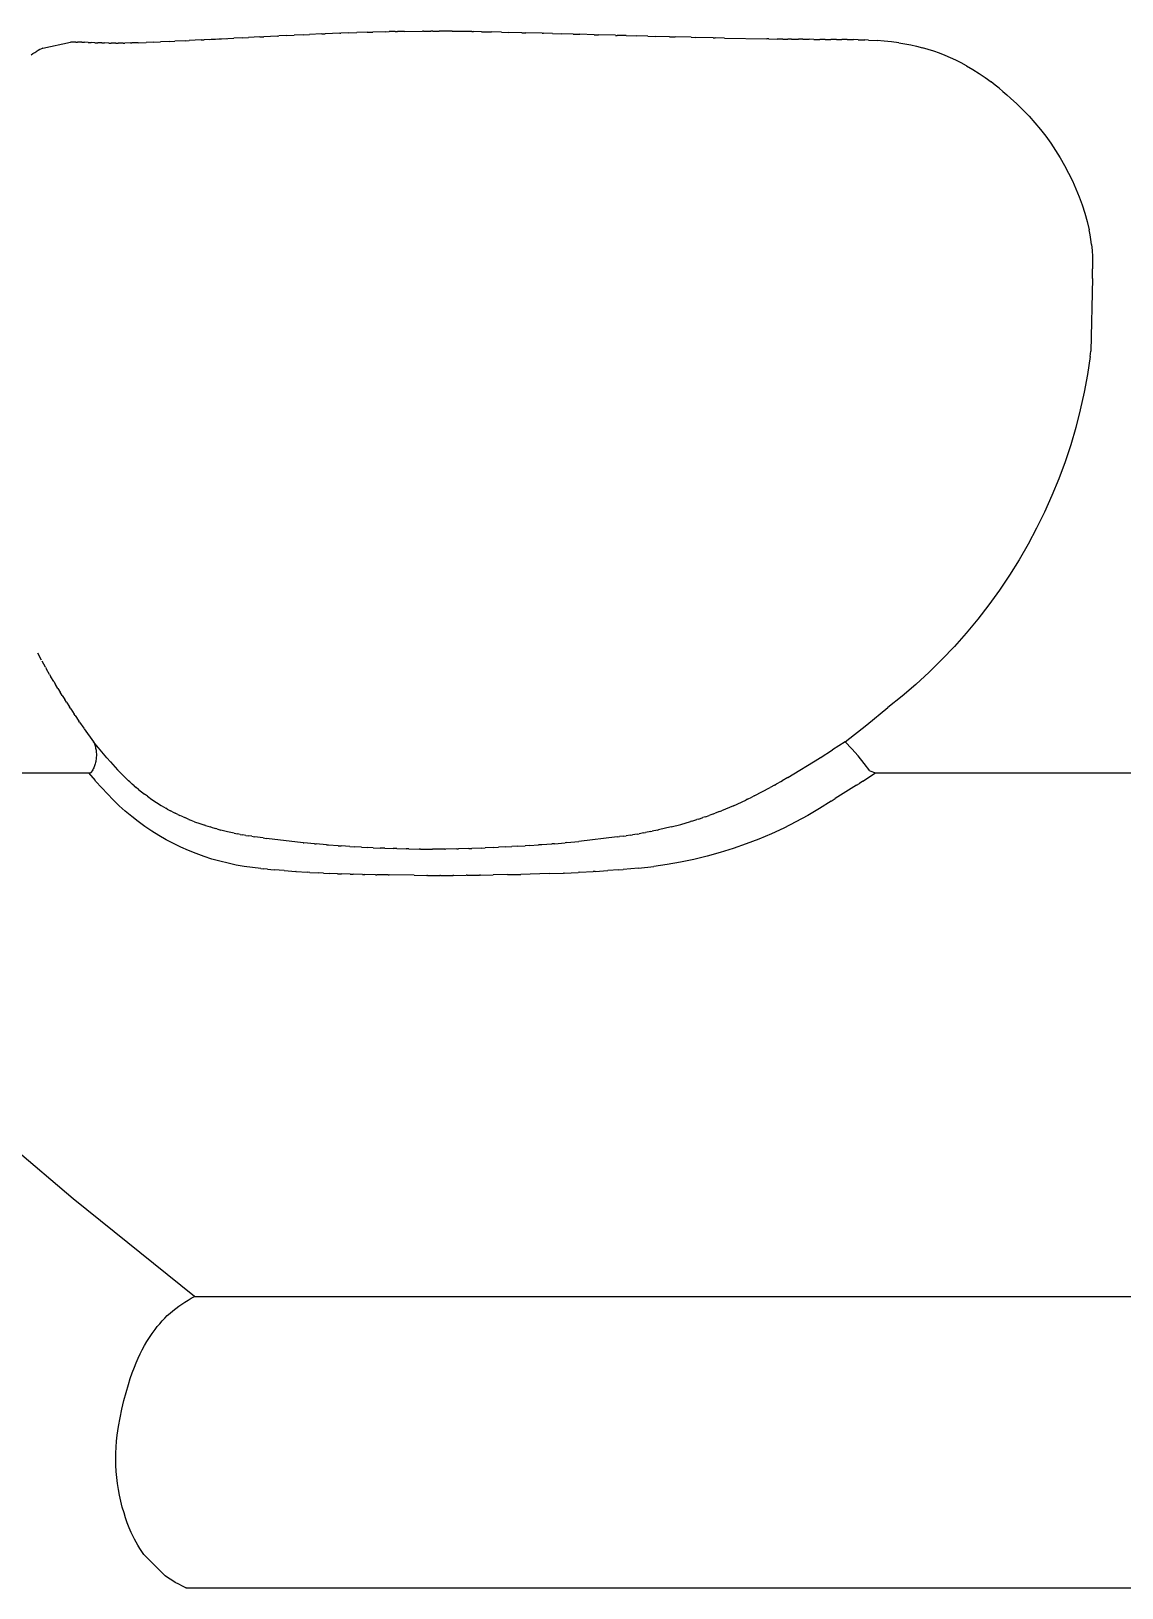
# Model space of a CAD drawing. Header units: inches. Extents: x -12 to 136, y -5 to 104.
# Drawn here: x 13.454 to 14.289, y 88.004 to 89.197 of the extents above; entities that cross this region are included whole.
import ezdxf

# ---------------------------------------------------------------- set-up
doc = ezdxf.new("R2010")
doc.units = ezdxf.units.IN
doc.layers.add('ZANO_R', color=7, linetype='Continuous', lineweight=0)
doc.layers.add('ZANO_W', color=1, linetype='Continuous', lineweight=0)
doc.styles.get("Standard").update_dxf_attribs({"font": 'ARIALUNI.TTF'})
doc.dimstyles.new('amerykanie', dxfattribs={"dimtxt": 50, "dimasz": 50, "dimexe": 0.5, "dimexo": 0.5, "dimgap": 1, "dimtad": 1, "dimdec": 0, "dimzin": 0, "dimlunit": 5, "dimtxsty": 'Standard', "dimcen": 0.09, "dimclrd": 1, "dimclre": 1, "dimclrt": 1, "dimazin": 0, "dimtfac": 1, "dimtdec": 0, "dimtmove": 0, "dimatfit": 3, "dimfxl": 1, "dimtzin": 0, "dimarcsym": 1})

# ---------------------------------------------------------------- blocks, each defined once
blk = doc.blocks.new('*D378')
at = {"layer": 'ZANO_W', "color": 1, "lineweight": -2}
for p, q in [((5.8188, 100.0382), (22.9342, 100.0382)), ((22.4342, 99.0382), (22.4342, 55.2645)), ((17.0639, 54.2645), (22.9342, 54.2645))]:
    blk.add_line(p, q, dxfattribs=at)
at = {"layer": 'ZANO_W', "color": 1}
for points in [[(22.6009, 99.0382), (22.2675, 99.0382), (22.4342, 100.0382)], [(22.2675, 55.2645), (22.6009, 55.2645), (22.4342, 54.2645)]]:
    blk.add_solid(points, dxfattribs=at)
at = {"layer": 'ZANO_W', "color": 1, "insert": (21.4151, 77.1514), "char_height": 1, "attachment_point": 5, "rotation": 90}
blk.add_mtext('45 3/4', dxfattribs=at)

msp = doc.modelspace()

# ---------------------------------------------------------------- linework, layer by layer
at = {"layer": 'ZANO_R'}
for p, q in [((13.59648, 89.1906), (13.58604, 89.19006)), ((13.59016, 89.19027), (13.60875, 89.19123)), ((13.60285, 89.19093), (13.59736, 89.19064)), ((13.61574, 89.1916), (13.60875, 89.19124)), ((13.61574, 89.19159), (13.62016, 89.19182)), ((13.62883, 89.19228), (13.62016, 89.19183)), ((13.62883, 89.19228), (13.63173, 89.19243)), ((13.64212, 89.19296), (13.63173, 89.19243)), ((13.64212, 89.19296), (13.64336, 89.19302)), ((13.64883, 89.1933), (13.64336, 89.19302)), ((13.64883, 89.19329), (13.65509, 89.1936)), ((13.6624, 89.19395), (13.65509, 89.1936)), ((13.6624, 89.19395), (13.66692, 89.19416)), ((13.67613, 89.19457), (13.66692, 89.19416)), ((13.67613, 89.19457), (13.67885, 89.19469)), ((13.69001, 89.19515), (13.67885, 89.19469)), ((13.69001, 89.19515), (13.69087, 89.19518)), ((13.697, 89.19542), (13.69087, 89.19519)), ((13.697, 89.19542), (13.70305, 89.19564)), ((13.71107, 89.1959), (13.70305, 89.19564)), ((13.71107, 89.1959), (13.71538, 89.19603)), ((13.72527, 89.19629), (13.71538, 89.19603)), ((13.72527, 89.19629), (13.72785, 89.19635)), ((13.73242, 89.19644), (13.72785, 89.19635)), ((13.73242, 89.19644), (13.73415, 89.19648)), ((13.73961, 89.19656), (13.73415, 89.19648)), ((13.73961, 89.19656), (13.75326, 89.19669)), ((13.75409, 89.19669), (13.75326, 89.19669)), ((13.75409, 89.19669), (13.7597, 89.1967)), ((13.76139, 89.1967), (13.7597, 89.1967)), ((13.76139, 89.1967), (13.76617, 89.19669)), ((13.77613, 89.19662), (13.76617, 89.19669)), ((13.77613, 89.19662), (13.77922, 89.19659)), ((13.79108, 89.19641), (13.77922, 89.19658)), ((13.79108, 89.19642), (13.79236, 89.19639)), ((13.79863, 89.19628), (13.79236, 89.19639)), ((13.79863, 89.19628), (13.80624, 89.19611)), ((13.8139, 89.19594), (13.80624, 89.19612)), ((13.8139, 89.19594), (13.81899, 89.19581)), ((13.82937, 89.19555), (13.81899, 89.19582)), ((13.82937, 89.19555), (13.83248, 89.19546)), ((13.84502, 89.19513), (13.83248, 89.19547)), ((13.84502, 89.19512), (13.84612, 89.19509)), ((13.85292, 89.1949), (13.84612, 89.1951)), ((13.85292, 89.1949), (13.85993, 89.1947)), ((13.86883, 89.19445), (13.85993, 89.1947)), ((13.86883, 89.19445), (13.87391, 89.1943)), ((13.88491, 89.19399), (13.87391, 89.1943)), ((13.88491, 89.19398), (13.88809, 89.19389)), ((13.90117, 89.19353), (13.88809, 89.1939)), ((13.90117, 89.19352), (13.90249, 89.19349)), ((13.90936, 89.1933), (13.90249, 89.19349)), ((13.90936, 89.1933), (13.917, 89.19309)), ((13.92585, 89.19286), (13.917, 89.1931)), ((13.92585, 89.19286), (13.93177, 89.1927)), ((13.94249, 89.19244), (13.93177, 89.19271)), ((13.94249, 89.19243), (13.94678, 89.19233)), ((13.95925, 89.19202), (13.94678, 89.19233)), ((13.95925, 89.19202), (13.9621, 89.19196)), ((13.97612, 89.19163), (13.9621, 89.19196)), ((13.97612, 89.19163), (13.9775, 89.1916)), ((13.98459, 89.19145), (13.9775, 89.1916)), ((13.98459, 89.19145), (14.01711, 89.19082)), ((14.01873, 89.1908), (14.01711, 89.19082)), ((14.01873, 89.19079), (14.02515, 89.1907)), ((14.0294, 89.19065), (14.02515, 89.1907)), ((14.0294, 89.19065), (14.03325, 89.1906)), ((14.03595, 89.19057), (14.03325, 89.1906)), ((14.03595, 89.19057), (14.04138, 89.19053)), ((14.04459, 89.1905), (14.04138, 89.19052)), ((14.04459, 89.1905), (14.0496, 89.19047)), ((14.05323, 89.19045), (14.0496, 89.19047)), ((13.45357, 89.17861), (13.45496, 89.17957)), ((13.45496, 89.17957), (13.45639, 89.18048)), ((13.45639, 89.18048), (13.45784, 89.18134)), ((13.45901, 89.18199), (13.45784, 89.18134)), ((13.4602, 89.1826), (13.45901, 89.18199)), ((13.46141, 89.18319), (13.4602, 89.1826)), ((13.46263, 89.18374), (13.46141, 89.18319)), ((13.46263, 89.18374), (13.48359, 89.18817)), ((13.48772, 89.18826), (13.48359, 89.18817)), ((13.48772, 89.18826), (13.4891, 89.18826)), ((13.49244, 89.18822), (13.4891, 89.18826)), ((13.49244, 89.18821), (13.49436, 89.18817)), ((13.49735, 89.18808), (13.49436, 89.18817)), ((13.49735, 89.18808), (13.49952, 89.188)), ((13.50244, 89.1879), (13.49952, 89.188)), ((13.50244, 89.1879), (13.50461, 89.18783)), ((13.50766, 89.18773), (13.50461, 89.18782)), ((13.50766, 89.18774), (13.50978, 89.18768)), ((13.51301, 89.18763), (13.50978, 89.18768)), ((13.51301, 89.18763), (13.51495, 89.18761)), ((13.51848, 89.18759), (13.51495, 89.18761)), ((13.51848, 89.18759), (13.52019, 89.1876)), ((13.52402, 89.18763), (13.52019, 89.1876)), ((13.52402, 89.18762), (13.52546, 89.18764)), ((13.52965, 89.18772), (13.52546, 89.18764)), ((13.52965, 89.18771), (13.53079, 89.18774)), ((13.53548, 89.18786), (13.53079, 89.18774)), ((13.53548, 89.18786), (13.54161, 89.18805)), ((13.54732, 89.18826), (13.54161, 89.18805)), ((13.54732, 89.18826), (13.55256, 89.18847)), ((13.55934, 89.18877), (13.55256, 89.18847)), ((13.55934, 89.18877), (13.56362, 89.18896)), ((13.57152, 89.18934), (13.56362, 89.18896)), ((13.57152, 89.18934), (13.57474, 89.1895)), ((13.5839, 89.18995), (13.57474, 89.1895)), ((13.5839, 89.18995), (13.58604, 89.19006)), ((14.05323, 89.19045), (14.05784, 89.19043)), ((14.06184, 89.19043), (14.05784, 89.19044)), ((14.06184, 89.19042), (14.06621, 89.19042)), ((14.07037, 89.1904), (14.06621, 89.19041)), ((14.07037, 89.1904), (14.0747, 89.19038)), ((14.07878, 89.19033), (14.0747, 89.19037)), ((14.07878, 89.19034), (14.0835, 89.19027)), ((14.08702, 89.19019), (14.0835, 89.19026)), ((14.08702, 89.19019), (14.09231, 89.19002)), ((14.0951, 89.18991), (14.09231, 89.19002)), ((14.0951, 89.18991), (14.10153, 89.18954)), ((14.10711, 89.18911), (14.10153, 89.18955)), ((14.11268, 89.18851), (14.10711, 89.18911)), ((14.11823, 89.18777), (14.11268, 89.18851)), ((14.11823, 89.18777), (14.12281, 89.18703)), ((14.12281, 89.18703), (14.12737, 89.18615)), ((14.12737, 89.18615), (14.13189, 89.18514)), ((14.13189, 89.18514), (14.13639, 89.18399)), ((14.14076, 89.18274), (14.13639, 89.184)), ((14.1451, 89.18134), (14.14076, 89.18274)), ((14.14939, 89.17982), (14.1451, 89.18134)), ((14.15363, 89.17816), (14.14939, 89.17982)), ((14.15781, 89.17636), (14.15363, 89.17816)), ((14.16194, 89.17444), (14.15781, 89.17636)), ((14.16601, 89.1724), (14.16194, 89.17444)), ((14.17001, 89.17022), (14.16601, 89.1724)), ((14.17001, 89.17022), (14.1749, 89.16736)), ((14.1749, 89.16736), (14.17969, 89.16433)), ((14.17969, 89.16433), (14.18437, 89.16114)), ((14.18437, 89.16114), (14.18895, 89.15779)), ((14.19198, 89.15545), (14.18895, 89.15779)), ((14.19198, 89.15545), (14.19208, 89.15538)), ((14.19498, 89.15304), (14.19208, 89.15538)), ((14.19498, 89.15304), (14.19795, 89.15056)), ((14.19795, 89.15056), (14.20088, 89.14801)), ((14.20377, 89.14539), (14.20088, 89.14801)), ((14.20378, 89.14539), (14.20869, 89.14092)), ((14.20869, 89.14092), (14.21344, 89.13628)), ((14.21344, 89.13628), (14.21803, 89.13148)), ((14.21803, 89.13148), (14.22245, 89.12652)), ((14.22245, 89.12652), (14.2267, 89.12141)), ((14.2267, 89.12141), (14.23077, 89.11616)), ((14.23077, 89.11616), (14.23466, 89.11078)), ((14.23466, 89.11078), (14.23836, 89.10526)), ((14.23836, 89.10526), (14.24186, 89.09961)), ((14.24186, 89.09961), (14.24517, 89.09385)), ((14.24517, 89.09385), (14.24828, 89.08798)), ((14.24828, 89.08798), (14.25118, 89.08201)), ((14.25118, 89.08201), (14.25388, 89.07594)), ((14.25388, 89.07594), (14.25636, 89.06978)), ((14.25636, 89.06978), (14.25863, 89.06353)), ((14.25863, 89.06353), (14.26068, 89.05721)), ((14.26068, 89.05721), (14.26252, 89.05083)), ((14.26252, 89.05083), (14.26413, 89.04439)), ((14.26482, 89.04068), (14.26413, 89.04439)), ((14.26539, 89.03695), (14.26482, 89.04068)), ((14.26584, 89.03321), (14.26539, 89.03695)), ((14.26585, 89.03321), (14.26623, 89.02856)), ((14.26623, 89.02856), (14.26648, 89.0239)), ((14.26648, 89.0239), (14.26659, 89.01924)), ((14.26653, 89.00717), (14.26656, 89.01457)), ((14.26659, 89.01924), (14.26656, 89.01457)), ((14.26653, 89.00717), (14.26523, 88.95143)), ((14.2649, 88.94727), (14.26282, 88.93358)), ((14.2649, 88.94727), (14.26523, 88.95143)), ((14.26282, 88.93358), (14.26027, 88.91998)), ((14.26027, 88.91998), (14.25727, 88.90647)), ((14.25727, 88.90647), (14.25381, 88.89306)), ((14.25381, 88.89306), (14.2499, 88.87979)), ((14.2499, 88.87979), (14.24554, 88.86665)), ((14.24554, 88.86665), (14.24075, 88.85366)), ((14.24075, 88.85366), (14.23551, 88.84085)), ((14.23551, 88.84085), (14.22985, 88.82822)), ((14.22985, 88.82822), (14.22376, 88.81579)), ((14.22376, 88.81579), (14.21726, 88.80357)), ((14.21726, 88.80357), (14.21035, 88.79158)), ((14.21035, 88.79158), (14.20303, 88.77983)), ((14.20303, 88.77983), (14.19533, 88.76833)), ((14.19533, 88.76833), (14.18724, 88.7571)), ((14.18724, 88.7571), (14.17877, 88.74615)), ((14.17877, 88.74615), (14.16994, 88.73549)), ((14.16994, 88.73549), (14.16076, 88.72513)), ((13.46149, 88.71477), (13.45872, 88.71999)), ((13.46456, 88.70918), (13.46198, 88.71387)), ((14.15123, 88.71509), (14.14136, 88.70538)), ((14.16076, 88.72513), (14.15123, 88.71509)), ((13.46457, 88.70918), (13.46533, 88.70783)), ((13.46768, 88.70367), (13.46532, 88.70783)), ((13.46768, 88.70367), (13.46872, 88.70187)), ((13.47084, 88.69825), (13.46872, 88.70187)), ((14.14136, 88.70538), (14.13118, 88.69601)), ((13.47084, 88.69825), (13.47218, 88.69599)), ((13.47403, 88.6929), (13.47217, 88.69599)), ((13.47403, 88.69291), (13.47569, 88.69019)), ((13.47726, 88.68763), (13.47569, 88.69019)), ((14.13118, 88.69601), (14.12068, 88.68699)), ((13.47727, 88.68764), (13.47925, 88.68446)), ((13.48053, 88.68243), (13.47925, 88.68446)), ((13.48053, 88.68243), (13.48285, 88.67882)), ((13.48386, 88.67726), (13.48285, 88.67881)), ((14.09377, 88.66499), (14.10989, 88.67833)), ((14.12068, 88.68699), (14.10989, 88.67833)), ((13.48386, 88.67726), (13.48648, 88.67327)), ((13.48722, 88.67217), (13.48648, 88.67327)), ((13.48722, 88.67216), (13.49015, 88.66783)), ((13.49067, 88.66708), (13.49015, 88.66783)), ((13.49067, 88.66708), (13.49386, 88.66251)), ((13.49416, 88.66208), (13.49386, 88.66251)), ((13.49416, 88.66208), (13.5014, 88.65221)), ((14.07721, 88.65221), (14.09377, 88.66499)), ((13.5014, 88.65221), (13.50174, 88.65141)), ((13.50639, 88.64595), (13.5014, 88.65221)), ((13.50174, 88.65141), (13.50204, 88.65061)), ((13.50204, 88.65061), (13.50232, 88.64979)), ((13.50232, 88.64979), (13.50257, 88.64896)), ((13.50257, 88.64896), (13.5028, 88.64813)), ((13.5028, 88.64813), (13.50299, 88.64729)), ((13.50299, 88.64729), (13.50316, 88.64644)), ((13.50316, 88.64644), (13.50329, 88.64559)), ((13.50329, 88.64559), (13.5034, 88.64473)), ((13.5034, 88.64473), (13.50348, 88.64387)), ((13.50348, 88.64387), (13.50353, 88.64301)), ((13.50353, 88.64301), (13.50355, 88.64215)), ((13.50355, 88.64215), (13.50354, 88.64129)), ((13.51153, 88.6398), (13.50639, 88.64595)), ((14.05795, 88.63993), (14.06733, 88.64589)), ((14.07721, 88.65221), (14.06733, 88.64589)), ((14.08218, 88.64682), (14.07721, 88.65221)), ((14.08699, 88.64128), (14.08218, 88.64682)), ((13.50035, 88.62965), (13.50039, 88.62974)), ((13.5008, 88.6305), (13.50039, 88.62974)), ((13.50117, 88.63128), (13.5008, 88.6305)), ((13.50153, 88.63206), (13.50117, 88.63128)), ((13.50185, 88.63286), (13.50153, 88.63206)), ((13.50215, 88.63368), (13.50185, 88.63286)), ((13.50241, 88.6345), (13.50215, 88.63368)), ((13.50266, 88.63532), (13.50241, 88.6345)), ((13.50287, 88.63616), (13.50266, 88.63532)), ((13.50305, 88.637), (13.50287, 88.63616)), ((13.50321, 88.63785), (13.50305, 88.637)), ((13.50333, 88.63871), (13.50321, 88.63785)), ((13.50343, 88.63956), (13.50333, 88.63871)), ((13.5035, 88.64042), (13.50343, 88.63956)), ((13.50354, 88.64129), (13.5035, 88.64042)), ((13.51152, 88.6398), (13.51158, 88.63973)), ((13.51423, 88.63669), (13.51159, 88.63973)), ((13.51423, 88.63669), (13.51964, 88.63075)), ((13.51989, 88.6305), (13.51965, 88.63076)), ((13.51989, 88.63049), (13.52243, 88.62786)), ((14.03332, 88.62478), (14.05757, 88.63969)), ((14.05795, 88.63993), (14.05757, 88.63969)), ((14.09161, 88.63558), (14.08699, 88.64128)), ((14.09605, 88.62974), (14.09161, 88.63558)), ((14.09605, 88.62974), (14.10049, 88.62821)), ((13.39556, 88.62821), (13.49762, 88.62821)), ((13.49762, 88.62821), (13.50255, 88.62253)), ((13.49762, 88.62821), (13.49771, 88.6282)), ((13.49771, 88.6282), (13.49781, 88.6282)), ((13.49781, 88.6282), (13.49791, 88.6282)), ((13.49791, 88.6282), (13.498, 88.6282)), ((13.498, 88.6282), (13.4981, 88.62821)), ((13.4981, 88.62821), (13.49819, 88.62822)), ((13.49819, 88.62822), (13.49829, 88.62823)), ((13.49829, 88.62823), (13.49838, 88.62824)), ((13.49838, 88.62824), (13.49848, 88.62826)), ((13.49848, 88.62826), (13.49857, 88.62828)), ((13.49857, 88.62828), (13.49866, 88.62831)), ((13.49866, 88.62831), (13.49876, 88.62834)), ((13.49876, 88.62834), (13.49885, 88.62837)), ((13.49885, 88.62837), (13.49894, 88.6284)), ((13.49894, 88.6284), (13.49903, 88.62844)), ((13.49903, 88.62844), (13.49911, 88.62848)), ((13.49911, 88.62848), (13.4992, 88.62852)), ((13.4992, 88.62852), (13.49928, 88.62857)), ((13.49928, 88.62857), (13.49937, 88.62862)), ((13.49937, 88.62862), (13.49945, 88.62867)), ((13.49945, 88.62867), (13.49953, 88.62873)), ((13.49953, 88.62873), (13.4996, 88.62878)), ((13.4996, 88.62878), (13.49968, 88.62884)), ((13.49968, 88.62884), (13.49975, 88.62891)), ((13.49975, 88.62891), (13.49982, 88.62897)), ((13.49982, 88.62897), (13.49989, 88.62904)), ((13.49989, 88.62904), (13.49996, 88.62911)), ((13.49996, 88.62911), (13.50002, 88.62918)), ((13.50002, 88.62918), (13.50008, 88.62925)), ((13.50008, 88.62925), (13.50014, 88.62933)), ((13.50014, 88.62933), (13.5002, 88.62941)), ((13.5002, 88.62941), (13.50025, 88.62949)), ((13.50025, 88.62949), (13.5003, 88.62957)), ((13.5003, 88.62957), (13.50035, 88.62965)), ((13.50298, 88.62206), (13.50255, 88.62253)), ((13.50298, 88.62206), (13.5077, 88.61685)), ((13.52282, 88.62747), (13.52243, 88.62787)), ((13.52282, 88.62746), (13.52526, 88.62504)), ((13.52589, 88.62442), (13.52526, 88.62504)), ((13.52589, 88.62442), (13.52814, 88.62228)), ((13.52905, 88.62145), (13.52814, 88.62229)), ((13.52905, 88.62144), (13.53107, 88.61961)), ((13.53239, 88.61847), (13.53107, 88.61962)), ((13.53238, 88.61846), (13.53406, 88.61703)), ((14.02302, 88.61885), (14.01963, 88.61699)), ((14.02302, 88.61885), (14.02428, 88.61955)), ((14.02823, 88.6218), (14.02428, 88.61956)), ((14.02823, 88.6218), (14.02892, 88.6222)), ((14.03332, 88.62478), (14.02892, 88.6222)), ((14.08583, 88.61882), (14.06957, 88.60856)), ((14.08583, 88.61882), (14.08804, 88.62023)), ((14.0907, 88.62194), (14.08804, 88.62023)), ((14.0907, 88.62194), (14.10049, 88.62821)), ((14.10049, 88.62821), (14.47969, 88.62821)), ((13.51196, 88.61213), (13.5077, 88.61685)), ((13.51639, 88.60756), (13.51196, 88.61213)), ((13.52097, 88.60315), (13.51639, 88.60756)), ((13.53583, 88.61558), (13.53407, 88.61704)), ((13.53582, 88.61557), (13.5403, 88.61205)), ((13.54262, 88.61033), (13.5403, 88.61206)), ((13.54261, 88.61033), (13.54607, 88.60788)), ((13.54607, 88.60788), (13.5496, 88.60553)), ((13.99163, 88.60314), (14.00093, 88.60739)), ((14.00224, 88.60803), (14.00092, 88.6074)), ((14.00225, 88.60803), (14.00558, 88.60966)), ((14.00749, 88.61062), (14.00558, 88.60967)), ((14.0075, 88.61062), (14.01963, 88.61698)), ((14.06633, 88.60656), (14.05752, 88.60099)), ((14.06633, 88.60656), (14.06957, 88.60856)), ((13.52571, 88.5989), (13.52097, 88.60315)), ((13.53059, 88.59482), (13.52571, 88.5989)), ((13.53561, 88.59091), (13.53059, 88.59482)), ((13.5496, 88.60553), (13.5532, 88.60329)), ((13.5532, 88.60329), (13.55685, 88.60115)), ((13.55782, 88.60061), (13.55686, 88.60115)), ((13.55782, 88.60061), (13.56035, 88.59924)), ((13.56187, 88.59844), (13.56035, 88.59924)), ((13.56187, 88.59844), (13.56391, 88.59741)), ((13.56601, 88.59638), (13.56391, 88.59741)), ((13.56601, 88.59638), (13.56753, 88.59566)), ((13.57012, 88.59448), (13.56753, 88.59566)), ((13.57012, 88.59448), (13.57122, 88.59399)), ((13.5743, 88.59268), (13.57122, 88.59399)), ((13.96492, 88.59293), (13.96819, 88.59403)), ((13.97022, 88.59473), (13.96819, 88.59403)), ((13.97022, 88.59473), (13.97292, 88.59569)), ((13.97551, 88.59663), (13.97293, 88.59568)), ((13.97551, 88.59663), (13.97763, 88.59742)), ((13.98091, 88.59869), (13.97763, 88.59742)), ((13.98091, 88.59869), (13.98232, 88.59924)), ((13.99163, 88.60314), (13.98232, 88.59924)), ((14.04853, 88.5957), (14.03937, 88.59071)), ((14.05752, 88.60099), (14.04853, 88.5957)), ((13.54077, 88.58718), (13.53561, 88.59091)), ((13.54605, 88.58363), (13.54077, 88.58718)), ((13.55145, 88.58027), (13.54605, 88.58363)), ((13.5743, 88.59268), (13.57498, 88.5924)), ((13.57881, 88.59089), (13.57498, 88.5924)), ((13.57881, 88.59089), (13.5827, 88.58946)), ((13.58283, 88.58941), (13.5827, 88.58946)), ((13.58283, 88.58941), (13.58665, 88.5881)), ((13.58713, 88.58795), (13.58665, 88.58811)), ((13.58713, 88.58795), (13.59067, 88.58683)), ((13.59147, 88.58658), (13.59067, 88.58683)), ((13.59147, 88.58658), (13.59475, 88.58562)), ((13.59586, 88.58531), (13.59475, 88.58562)), ((13.59586, 88.58531), (13.59889, 88.58449)), ((13.60401, 88.58322), (13.59889, 88.58449)), ((13.60915, 88.58208), (13.60401, 88.58322)), ((13.60915, 88.58208), (13.61156, 88.58158)), ((13.92296, 88.58231), (13.91929, 88.58166)), ((13.92296, 88.58231), (13.92425, 88.58255)), ((13.92815, 88.5833), (13.92425, 88.58255)), ((13.92815, 88.5833), (13.92923, 88.58352)), ((13.93334, 88.58438), (13.92923, 88.58352)), ((13.93334, 88.58438), (13.9342, 88.58457)), ((13.94382, 88.58684), (13.9342, 88.58457)), ((13.94382, 88.58684), (13.95125, 88.5888)), ((13.95125, 88.5888), (13.95863, 88.59095)), ((13.95962, 88.59125), (13.95863, 88.59095)), ((13.95962, 88.59125), (13.96342, 88.59245)), ((13.96492, 88.59294), (13.96342, 88.59245)), ((14.03006, 88.58602), (14.0206, 88.58164)), ((14.03937, 88.59071), (14.03006, 88.58602)), ((13.55697, 88.5771), (13.55145, 88.58027)), ((13.56259, 88.57412), (13.55697, 88.5771)), ((13.56831, 88.57134), (13.56259, 88.57412)), ((13.57413, 88.56876), (13.56831, 88.57134)), ((13.61359, 88.58119), (13.61156, 88.58158)), ((13.61359, 88.58119), (13.61584, 88.58078)), ((13.61806, 88.5804), (13.61584, 88.58078)), ((13.61806, 88.58039), (13.62018, 88.58005)), ((13.62252, 88.57969), (13.62018, 88.58005)), ((13.62252, 88.57969), (13.6246, 88.57938)), ((13.63138, 88.57843), (13.6246, 88.57938)), ((13.63138, 88.57843), (13.63379, 88.57812)), ((13.66186, 88.57476), (13.63379, 88.57811)), ((13.66186, 88.57476), (13.66233, 88.57471)), ((13.67072, 88.57391), (13.66233, 88.57471)), ((13.67072, 88.57391), (13.67185, 88.57381)), ((13.67969, 88.57316), (13.67185, 88.57381)), ((13.67969, 88.57316), (13.68142, 88.57303)), ((13.6887, 88.57251), (13.68142, 88.57302)), ((13.6887, 88.57251), (13.69111, 88.57235)), ((13.69768, 88.57193), (13.69111, 88.57235)), ((13.69768, 88.57193), (13.70093, 88.57174)), ((13.70661, 88.57142), (13.70093, 88.57174)), ((13.70661, 88.57142), (13.71092, 88.57119)), ((13.71553, 88.57096), (13.71092, 88.57119)), ((13.71553, 88.57096), (13.72096, 88.57071)), ((13.72451, 88.57056), (13.72096, 88.57071)), ((13.72451, 88.57056), (13.73095, 88.57033)), ((13.73367, 88.57025), (13.73095, 88.57033)), ((13.73367, 88.57025), (13.74093, 88.57007)), ((13.77965, 88.57007), (13.78106, 88.5701)), ((13.7889, 88.57031), (13.78106, 88.5701)), ((13.7889, 88.57031), (13.79119, 88.57038)), ((13.79817, 88.57063), (13.79119, 88.57038)), ((13.79817, 88.57063), (13.80137, 88.57076)), ((13.80739, 88.57104), (13.80137, 88.57076)), ((13.80739, 88.57103), (13.81163, 88.57124)), ((13.81662, 88.5715), (13.81163, 88.57124)), ((13.81662, 88.5715), (13.82188, 88.57179)), ((13.82592, 88.57203), (13.82188, 88.57179)), ((13.82592, 88.57203), (13.83205, 88.5724)), ((13.83533, 88.57261), (13.83205, 88.5724)), ((13.83533, 88.57261), (13.84223, 88.57309)), ((13.84484, 88.57327), (13.84223, 88.57308)), ((13.84484, 88.57328), (13.85243, 88.57387)), ((13.85441, 88.57403), (13.85243, 88.57387)), ((13.85441, 88.57404), (13.86267, 88.57477)), ((13.86398, 88.5749), (13.86267, 88.57477)), ((13.86398, 88.5749), (13.87302, 88.57581)), ((13.90244, 88.57921), (13.87302, 88.57581)), ((13.90244, 88.57921), (13.90424, 88.57944)), ((13.90753, 88.57987), (13.90424, 88.57944)), ((13.90753, 88.57987), (13.90931, 88.58012)), ((13.91264, 88.5806), (13.90931, 88.58012)), ((13.91264, 88.5806), (13.91431, 88.58085)), ((13.9178, 88.58141), (13.91431, 88.58085)), ((13.9178, 88.58141), (13.91929, 88.58166)), ((13.99144, 88.57037), (13.98149, 88.56725)), ((14.00128, 88.57381), (13.99144, 88.57037)), ((14.01101, 88.57757), (14.00128, 88.57381)), ((14.0206, 88.58164), (14.01101, 88.57757)), ((13.58004, 88.56639), (13.57413, 88.56876)), ((13.58602, 88.56423), (13.58004, 88.56639)), ((13.59207, 88.56227), (13.58602, 88.56423)), ((13.59819, 88.56053), (13.59207, 88.56227)), ((13.60437, 88.559), (13.59819, 88.56053)), ((13.6106, 88.55769), (13.60437, 88.559)), ((13.74278, 88.57003), (13.74093, 88.57006)), ((13.74278, 88.57003), (13.75091, 88.56991)), ((13.75192, 88.5699), (13.75091, 88.56991)), ((13.75192, 88.5699), (13.76093, 88.56986)), ((13.77039, 88.56992), (13.76093, 88.56986)), ((13.77039, 88.56992), (13.77098, 88.56993)), ((13.77965, 88.57007), (13.77098, 88.56993)), ((13.95111, 88.55986), (13.94084, 88.55806)), ((13.96132, 88.56199), (13.95111, 88.55986)), ((13.97145, 88.56446), (13.96132, 88.56199)), ((13.98149, 88.56725), (13.97145, 88.56446)), ((13.61686, 88.55659), (13.6106, 88.55769)), ((13.62317, 88.55572), (13.61686, 88.55659)), ((13.62949, 88.55506), (13.62317, 88.55572)), ((13.6295, 88.55506), (13.63175, 88.55481)), ((13.63457, 88.55452), (13.63175, 88.55481)), ((13.63457, 88.55452), (13.63983, 88.55403)), ((13.64733, 88.55341), (13.63983, 88.55402)), ((13.64733, 88.55341), (13.65645, 88.55272)), ((13.65659, 88.55272), (13.65645, 88.55273)), ((13.65659, 88.55271), (13.66499, 88.55214)), ((13.66704, 88.55201), (13.66499, 88.55214)), ((13.66704, 88.55201), (13.6736, 88.55161)), ((13.67759, 88.5514), (13.6736, 88.55161)), ((13.67759, 88.5514), (13.68233, 88.55117)), ((13.68824, 88.55093), (13.68233, 88.55117)), ((13.68824, 88.55094), (13.69119, 88.55083)), ((13.69784, 88.55064), (13.69119, 88.55083)), ((13.69784, 88.55064), (13.70016, 88.55058)), ((13.70752, 88.55042), (13.70016, 88.55058)), ((13.70752, 88.55042), (13.70927, 88.55039)), ((13.71728, 88.55025), (13.70927, 88.55039)), ((13.71728, 88.55025), (13.7185, 88.55023)), ((13.72713, 88.55008), (13.7185, 88.55023)), ((13.72713, 88.55008), (13.72786, 88.55007)), ((13.74698, 88.5498), (13.72786, 88.55007)), ((13.74698, 88.5498), (13.75674, 88.54973)), ((13.75707, 88.54973), (13.75674, 88.54973)), ((13.75707, 88.54973), (13.76663, 88.54971)), ((13.76717, 88.54971), (13.76663, 88.54971)), ((13.76717, 88.54971), (13.77664, 88.54975)), ((13.77732, 88.54975), (13.77664, 88.54975)), ((13.77732, 88.54975), (13.78679, 88.54984)), ((13.78754, 88.54985), (13.78679, 88.54984)), ((13.78754, 88.54985), (13.79706, 88.54998)), ((13.79781, 88.54999), (13.79706, 88.54998)), ((13.79781, 88.54999), (13.80747, 88.55015)), ((13.81855, 88.55034), (13.80747, 88.55015)), ((13.81855, 88.55034), (13.82869, 88.55052)), ((13.85044, 88.55107), (13.82869, 88.55052)), ((13.85044, 88.55107), (13.86149, 88.5515)), ((13.86188, 88.55152), (13.86149, 88.5515)), ((13.86188, 88.55152), (13.87267, 88.55206)), ((13.87369, 88.55211), (13.87267, 88.55206)), ((13.87369, 88.55211), (13.88398, 88.55271)), ((13.88557, 88.55281), (13.88398, 88.55271)), ((13.88557, 88.55281), (13.89541, 88.55344)), ((13.90385, 88.55402), (13.89541, 88.55344)), ((13.90385, 88.55402), (13.90701, 88.55426)), ((13.91872, 88.55526), (13.90701, 88.55425)), ((13.91872, 88.55526), (13.93052, 88.55659)), ((13.94084, 88.55806), (13.93052, 88.55659)), ((13.48567, 88.30191), (13.43952, 88.34109)), ((13.57878, 88.22693), (13.48567, 88.30191)), ((13.57134, 88.22278), (13.57377, 88.22425)), ((13.57377, 88.22425), (13.57626, 88.22563)), ((13.57626, 88.22563), (13.57878, 88.22693)), ((13.57879, 88.22693), (13.57878, 88.22693)), ((13.57878, 88.22693), (13.57878, 88.22693)), ((13.57878, 88.22693), (13.5788, 88.22693)), ((13.57884, 88.22693), (13.57879, 88.22693)), ((13.5788, 88.22693), (13.579, 88.22693)), ((13.579, 88.22693), (13.58012, 88.22693)), ((13.58012, 88.22693), (13.58498, 88.22693)), ((13.58498, 88.22693), (13.60343, 88.22693)), ((13.60343, 88.22693), (13.66326, 88.22693)), ((13.66326, 88.22693), (15.1021, 88.22693)), ((13.55586, 88.21032), (13.55789, 88.21232)), ((13.55789, 88.21232), (13.55998, 88.21425)), ((13.55998, 88.21425), (13.56213, 88.21611)), ((13.56213, 88.21611), (13.56435, 88.21789)), ((13.56435, 88.21789), (13.56662, 88.2196)), ((13.56662, 88.2196), (13.56895, 88.22123)), ((13.56895, 88.22123), (13.57134, 88.22278)), ((13.54633, 88.19872), (13.54847, 88.20169)), ((13.54847, 88.20169), (13.55021, 88.20394)), ((13.55021, 88.20394), (13.55202, 88.20613)), ((13.55202, 88.20613), (13.55391, 88.20826)), ((13.55391, 88.20826), (13.55586, 88.21032)), ((13.53869, 88.18623), (13.54045, 88.18944)), ((13.54045, 88.18944), (13.54231, 88.19259)), ((13.54231, 88.19259), (13.54427, 88.19569)), ((13.54427, 88.19569), (13.54633, 88.19872)), ((13.53401, 88.17629), (13.53547, 88.17965)), ((13.53547, 88.17965), (13.53703, 88.18297)), ((13.53703, 88.18297), (13.53869, 88.18623)), ((13.52949, 88.16407), (13.53102, 88.1685)), ((13.53102, 88.1685), (13.53266, 88.17289)), ((13.53266, 88.17289), (13.53401, 88.17629)), ((13.52468, 88.14733), (13.52631, 88.15349)), ((13.52631, 88.15349), (13.52808, 88.1596)), ((13.52808, 88.1596), (13.52949, 88.16407)), ((13.52169, 88.13414), (13.52308, 88.14076)), ((13.52308, 88.14076), (13.52468, 88.14733)), ((13.52053, 88.12748), (13.52169, 88.13414)), ((13.51907, 88.11618), (13.51958, 88.12079)), ((13.51958, 88.12079), (13.52053, 88.12748)), ((13.51847, 88.10228), (13.51852, 88.10692)), ((13.51852, 88.10692), (13.51872, 88.11155)), ((13.51872, 88.11155), (13.51907, 88.11618)), ((13.51856, 88.09764), (13.51847, 88.10228)), ((13.51881, 88.09301), (13.51856, 88.09764)), ((13.51921, 88.08839), (13.51881, 88.09301)), ((13.51975, 88.08378), (13.51921, 88.08839)), ((13.52045, 88.0792), (13.51975, 88.08378)), ((13.52129, 88.07463), (13.52045, 88.0792)), ((13.52228, 88.0701), (13.52129, 88.07463)), ((13.52342, 88.06561), (13.52228, 88.0701)), ((13.5247, 88.06115), (13.52342, 88.06561)), ((13.52591, 88.05733), (13.5247, 88.06115)), ((13.52725, 88.05356), (13.52591, 88.05733)), ((13.5287, 88.04983), (13.52725, 88.05356)), ((13.53027, 88.04614), (13.5287, 88.04983)), ((13.53142, 88.04363), (13.53027, 88.04614)), ((13.53265, 88.04115), (13.53142, 88.04363)), ((13.53395, 88.03871), (13.53265, 88.04115)), ((13.53532, 88.03632), (13.53395, 88.03871)), ((13.53677, 88.03396), (13.53532, 88.03632)), ((13.53829, 88.03165), (13.53677, 88.03396)), ((13.53987, 88.02938), (13.53829, 88.03165)), ((13.55628, 88.0129), (13.53987, 88.02938)), ((13.5588, 88.01116), (13.55628, 88.0129)), ((13.56137, 88.00951), (13.5588, 88.01116)), ((13.564, 88.00793), (13.56137, 88.00951)), ((13.56667, 88.00644), (13.564, 88.00793)), ((13.56939, 88.00504), (13.56667, 88.00644)), ((13.57215, 88.00372), (13.56939, 88.00504)), ((13.57221, 88.00372), (13.57215, 88.00372)), ((13.57215, 88.00372), (13.57215, 88.00372)), ((13.57215, 88.00372), (13.57215, 88.00372)), ((13.57215, 88.00372), (13.57216, 88.00372)), ((13.57216, 88.00372), (13.57237, 88.00372)), ((13.57237, 88.00372), (13.5735, 88.00372)), ((13.5735, 88.00372), (13.5784, 88.00372)), ((13.5784, 88.00372), (13.59701, 88.00372)), ((13.59701, 88.00372), (13.65736, 88.00372)), ((13.65736, 88.00372), (15.10873, 88.00372))]:
    msp.add_line(p, q, dxfattribs=at)

# ---------------------------------------------------------------- dimensions: what is measured, and where the dimension line sits
at = {"layer": 'ZANO_W'}
dim = msp.add_linear_dim(base=(22.43419, 54.2645), p1=(5.31876, 100.03824), p2=(16.56386, 54.2645), angle=90, dimstyle='amerykanie', override={"dimtxt": 1, "dimasz": 1, "dimgap": 0.5, "dimdec": 4, "dimaunit": 1, "dimadec": 1, "dimtdec": 4, "dimtmove": 1, "dimfrac": 2}, dxfattribs=at)
dim.commit()
dim.dimension.update_dxf_attribs({"geometry": '*D378', "text_midpoint": (21.4151, 77.15137)})

doc.saveas('drawing.dxf')
